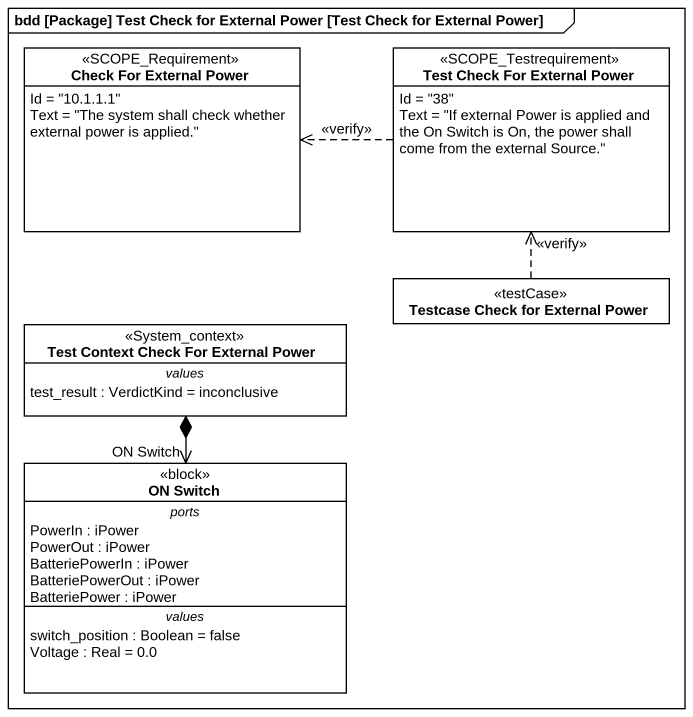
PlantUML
@startuml
mainframe bdd [Package] Test Check for External Power [Test Check for External Power]
hide circle
hide empty members
class "Check For External Power" as Check_For_External_Power <<SCOPE_Requirement>> {
  Id = "10.1.1.1"
  Text = "The system shall check whether external power is applied."
}
class "Test Check For External Power" as Test_Check_For_External <<SCOPE_Testrequirement>> {
  Id = "38"
  Text = "If external Power is applied and the On Switch is On, the power shall come from the external Source."
}
class "Testcase Check for External Power" as Testcase_Check_for_External <<testCase>>
class "Test Context Check For External Power" as Test_Context_Check_For <<System_context>> {
  -- values --
  test_result : VerdictKind = inconclusive
}
class "ON Switch" as ON_Switch <<block>> {
  -- ports --
  PowerIn : iPower
  PowerOut : iPower
  BatteriePowerIn : iPower
  BatteriePowerOut : iPower
  BatteriePower : iPower
  -- values --
  switch_position : Boolean = false
  Voltage : Real = 0.0
}
Test_Check_For_External .left.> Check_For_External_Power : <<verify>>
Testcase_Check_for_External .up.> Test_Check_For_External : <<verify>>
Test_Context_Check_For *--> "ON Switch" ON_Switch
@enduml
